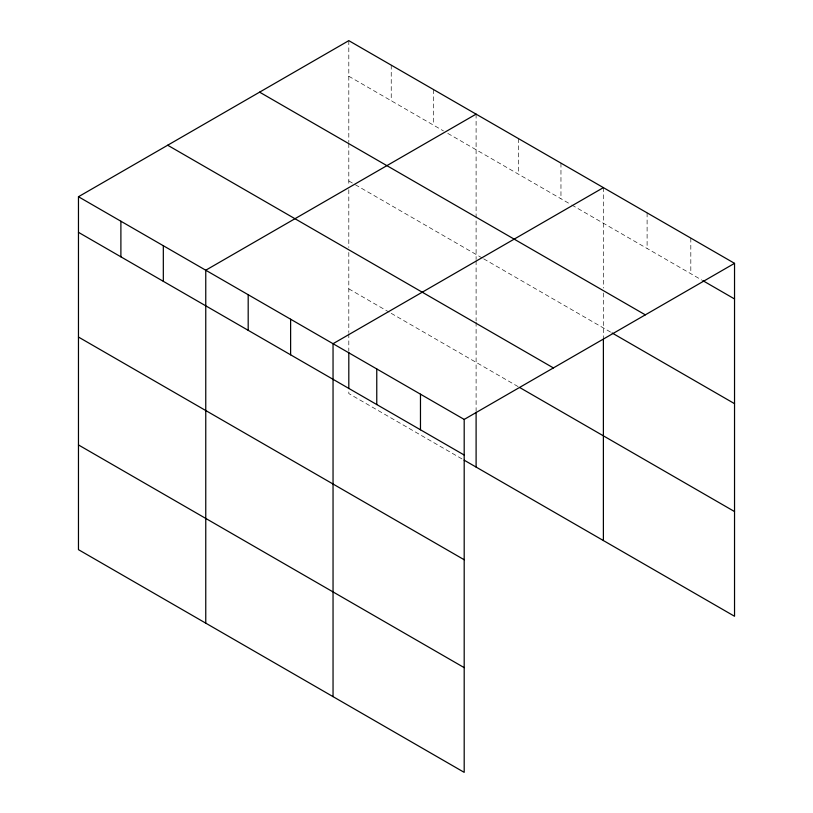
<?xml version="1.0" encoding="UTF-8"?>
<svg xmlns="http://www.w3.org/2000/svg" width="813" height="813" viewBox="0 0 813 813"><rect width="100%" height="100%" fill="white"/><g stroke="black" fill="none" stroke-linecap="round" stroke-linejoin="round"><path stroke-width="0.61" stroke-dasharray="4.07 3.05" d="M348.807 76.249L443.461 130.903M447.811 133.413L570.746 204.388M571.834 205.018L701.751 280.018M348.807 180.964L354.244 184.104M355.342 184.734L482.627 258.229M483.715 258.859L611.041 332.365M348.807 288.859L389.061 312.101M391.236 313.351L518.531 386.846M461.957 458.898L348.807 393.573L348.807 389.834M690.816 238.107L690.816 273.707M647.107 212.864L647.107 248.473M603.388 187.63L603.388 288.056M603.388 293.046L603.388 337.984M560.96 163.128L560.96 198.738M518.531 138.637L518.531 174.236M476.103 114.135L476.103 259.479M476.103 260.729L476.103 320.952M476.103 322.202L476.103 410.961M433.664 89.643L433.664 125.243M391.236 65.142L391.236 100.751M348.807 40.65L348.807 142.326M348.807 143.566L348.807 184.734M348.807 189.754L348.807 247.457M348.807 252.477L348.807 332.487M348.807 333.737L348.807 351.186"/><path stroke-width="1.22" d="M78.465 196.736L464.193 419.427L464.193 772.35L78.465 549.659L78.465 196.736L348.807 40.65L734.535 263.341L734.535 616.264L464.132 460.158M476.103 114.135L205.76 270.221L205.76 623.144M603.388 187.63L333.045 343.706L333.045 696.629M464.193 419.427L734.535 263.341M702.839 280.648L734.535 298.95M259.601 92.154L645.319 314.855M612.128 332.995L734.535 403.665M167.681 145.222L553.399 367.923M519.619 387.476L734.535 511.55M78.465 232.335L464.193 455.026M78.465 337.049L464.193 559.74M78.465 444.935L464.193 667.636M603.388 339.234L603.388 540.554M476.103 412.211L476.103 467.058M420.473 394.183L420.473 429.792M376.765 368.95L376.765 404.549M348.807 352.436L348.807 388.584M290.617 319.214L290.617 354.814M248.189 294.713L248.189 330.322M163.322 245.719L163.322 281.328M120.893 221.227L120.893 256.827"/></g></svg>
